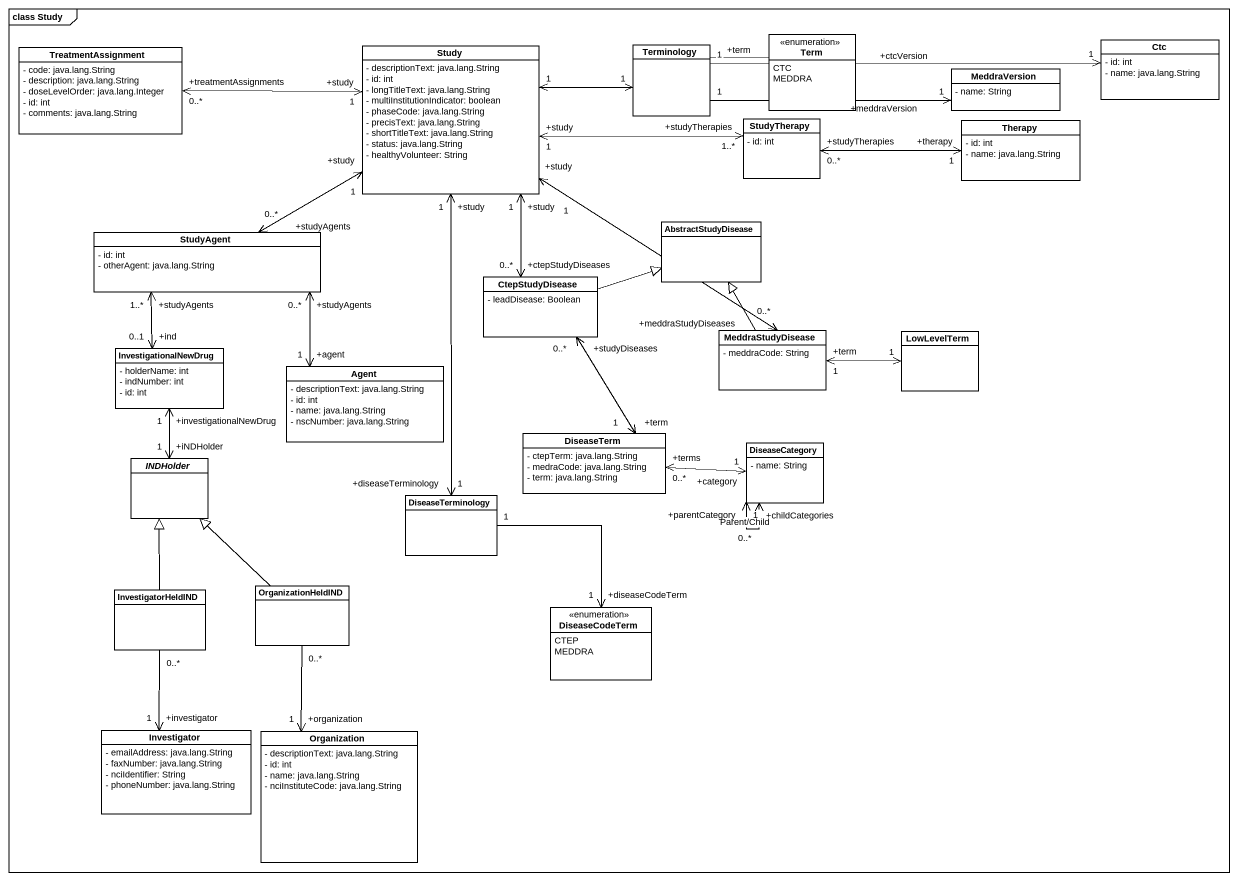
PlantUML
@startuml
mainframe class Study
hide circle
hide empty members
skinparam classAttributeIconSize 0
class TreatmentAssignment {
  - code: java.lang.String
  - description: java.lang.String
  - doseLevelOrder: java.lang.Integer
  - id: int
  - comments: java.lang.String
}
class Study {
  - descriptionText: java.lang.String
  - id: int
  - longTitleText: java.lang.String
  - multiInstitutionIndicator: boolean
  - phaseCode: java.lang.String
  - precisText: java.lang.String
  - shortTitleText: java.lang.String
  - status: java.lang.String
  - healthyVolunteer: String
}
class Terminology
enum Term {
  CTC
  MEDDRA
}
class Ctc {
  - id: int
  - name: java.lang.String
}
class MeddraVersion {
  - name: String
}
class StudyTherapy {
  - id: int
}
class Therapy {
  - id: int
  - name: java.lang.String
}
class StudyAgent {
  - id: int
  - otherAgent: java.lang.String
}
class AbstractStudyDisease
class CtepStudyDisease {
  - leadDisease: Boolean
}
class InvestigationalNewDrug {
  - holderName: int
  - indNumber: int
  - id: int
}
class MeddraStudyDisease {
  - meddraCode: String
}
class LowLevelTerm
class "Agent" as Agent_ {
  - descriptionText: java.lang.String
  - id: int
  - name: java.lang.String
  - nscNumber: java.lang.String
}
class DiseaseTerm {
  - ctepTerm: java.lang.String
  - medraCode: java.lang.String
  - term: java.lang.String
}
abstract class INDHolder
class DiseaseCategory {
  - name: String
}
class DiseaseTerminology
class InvestigatorHeldIND
class OrganizationHeldIND
enum DiseaseCodeTerm {
  CTEP
  MEDDRA
}
class Investigator {
  - emailAddress: java.lang.String
  - faxNumber: java.lang.String
  - nciIdentifier: String
  - phoneNumber: java.lang.String
}
class Organization {
  - descriptionText: java.lang.String
  - id: int
  - name: java.lang.String
  - nciInstituteCode: java.lang.String
}
Study "+study\n1" <-left-> "+treatmentAssignments\n0..*" TreatmentAssignment
Study "1" <-right-> "1" Terminology
Study "+study\n1" <-right-> "+studyTherapies\n1..*" StudyTherapy
Study "+study\n1" <-left-> "+studyAgents\n0..*" StudyAgent
Study "+study\n1" <--> "+ctepStudyDiseases\n0..*" CtepStudyDisease
Study "+study\n1" <--> "+diseaseTerminology\n1" DiseaseTerminology
Terminology -right- Term : +term
Terminology "1" -right-> "1" Ctc : +ctcVersion
Terminology "1" -right-> "1" MeddraVersion : +meddraVersion
Therapy "+therapy\n1" <-left-> "+studyTherapies\n0..*" StudyTherapy
StudyAgent "+studyAgents\n0..*" <--> "+agent\n1" Agent_
CtepStudyDisease -right-|> AbstractStudyDisease
CtepStudyDisease "+studyDiseases\n0..*" <--> "+term\n1" DiseaseTerm
InvestigationalNewDrug "+ind\n0..1" <-up-> "+studyAgents\n1..*" StudyAgent
InvestigationalNewDrug "+investigationalNewDrug\n1" <--> "+iNDHolder\n1" INDHolder
MeddraStudyDisease "+meddraStudyDiseases\n0..*" <-up-> "+study\n1" Study
MeddraStudyDisease -up-|> AbstractStudyDisease
LowLevelTerm "1" <-left-> "+term\n1" MeddraStudyDisease
DiseaseTerm "+terms\n0..*" <-right-> "+category\n1" DiseaseCategory
DiseaseCategory "+parentCategory\n1" <--> "+childCategories\n0..*" DiseaseCategory : Parent/Child
DiseaseTerminology "1" --> "+diseaseCodeTerm\n1" DiseaseCodeTerm
InvestigatorHeldIND -up-|> INDHolder
OrganizationHeldIND -up-|> INDHolder
Investigator "+investigator\n1" <-up- "0..*" InvestigatorHeldIND
Organization "+organization\n1" <-up- "0..*" OrganizationHeldIND
@enduml
